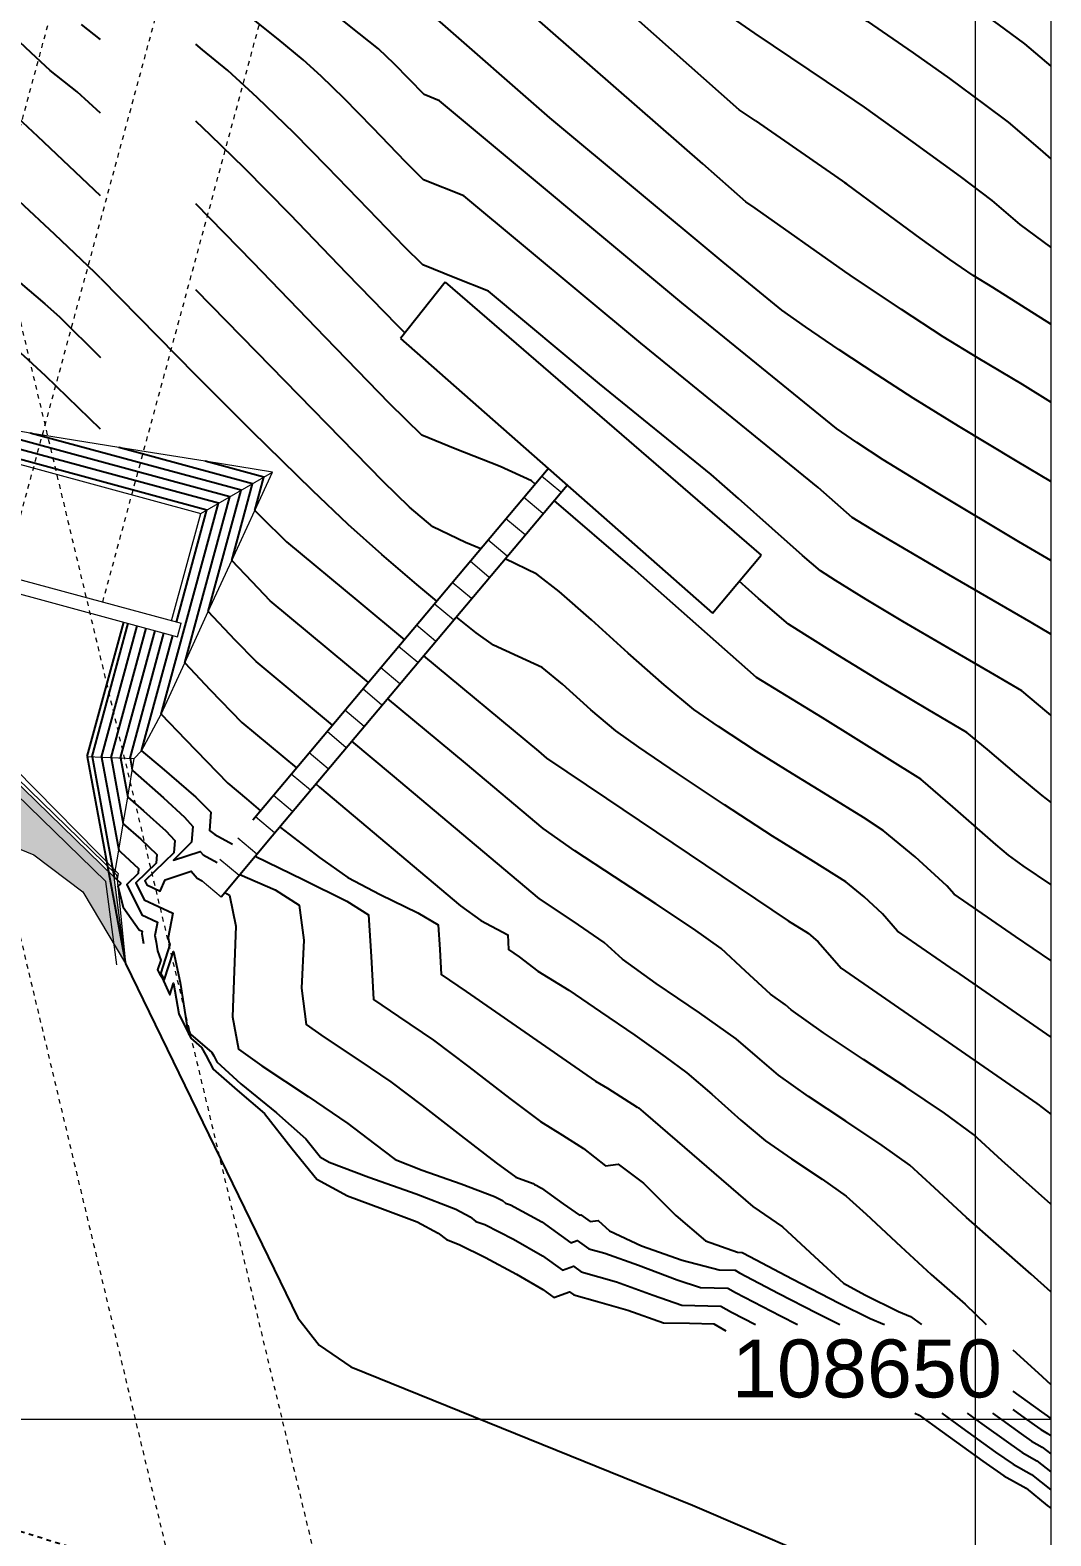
# Model space of a CAD drawing. Extents: x 62344 to 62624, y 108620 to 109406.
# Drawn here: x 62601.69 to 62623.71, y 108647.48 to 108679.98 of the extents above; entities that cross this region are included whole.
import ezdxf

# ---------------------------------------------------------------- set-up
doc = ezdxf.new("R2010")
doc.units = 0
doc.header["$LTSCALE"] = 0.039369
doc.header["$MEASUREMENT"] = 0
for name, pattern in [('NASCOSTA', [9.525, 6.35, -3.175]), ('TRATTEGGIATA', [0.75, 0.5, -0.25]), ('TRATTEGGIATA2', [0.375, 0.25, -0.125]), ('TRATTOPUNTO2', [0.5, 0.25, -0.125, 0, -0.125])]:
    doc.linetypes.add(name, pattern=pattern)
doc.layers.add('0__No_Plot', color=5, linetype='Continuous', plot=False)
for name, color, linetype in [('Bâti', 7, 'Continuous'), ('CANALISATION', 2, 'Continuous'), ('coordinate', 2, 'Continuous'), ('curve livello 1m', 2, 'Continuous'), ('curve livello 5m', 7, 'Continuous'), ('LIN010TR', 2, 'NASCOSTA'), ('LIN018CO', 6, 'Continuous'), ('LIN025CO', 7, 'Continuous'), ('LIN035CO', 1, 'Continuous'), ('Strade', 7, 'Continuous'), ('TRATTCOLO-30', 253, 'Continuous')]:
    doc.layers.add(name, color=color, linetype=linetype)
doc.styles.add('ARIAL', font='arial.ttf')

msp = doc.modelspace()

# ---------------------------------------------------------------- hatches: boundary and pattern name
at = {"layer": 'TRATTCOLO-30', "linetype": 'Continuous', "lineweight": 0}
h = msp.add_hatch(color=256, dxfattribs=at)
h.dxf.hatch_style = 1
edge = h.paths.add_edge_path()
edge.add_line((62563.8701, 108688.26486), (62562.38892, 108689.60877))
edge.add_line((62562.38892, 108689.60877), (62561.34581, 108688.45849))
edge.add_arc((62576.23115, 108706.87254), 23.67806, 231.048995, 237.182403)
edge.add_line((62563.39844, 108686.97349), (62577.31618, 108677.27955))
edge.add_line((62577.31618, 108677.27955), (62592.09573, 108666.40633))
edge.add_line((62592.09573, 108666.40633), (62594.64799, 108664.314))
edge.add_line((62594.64799, 108664.314), (62599.914, 108662.94099))
edge.add_line((62599.914, 108662.94099), (62601.76601, 108662.18401))
edge.add_line((62601.76601, 108662.18401), (62602.82201, 108661.386))
edge.add_line((62602.82201, 108661.386), (62603.7457, 108659.83602))
edge.add_line((62603.7457, 108659.83602), (62603.50275, 108661.70071))
edge.add_line((62603.50275, 108661.70071), (62597.32897, 108667.70738))
edge.add_line((62597.32897, 108667.70738), (62593.49796, 108669.71985))
edge.add_line((62593.49796, 108669.71985), (62579.35377, 108680.12565))
edge.add_line((62579.35377, 108680.12565), (62565.34566, 108689.88254))
edge.add_line((62565.34566, 108689.88254), (62565.33964, 108689.89193))
edge.add_line((62565.33964, 108689.89193), (62563.8701, 108688.26486))

# ---------------------------------------------------------------- linework, layer by layer
at = {"linetype": 'Continuous', "lineweight": 0, "flags": 128}
msp.add_lwpolyline([(62603.55647, 108659.81137), (62603.32209, 108661.61022), (62597.21573, 108667.5513), (62593.39647, 108669.5576), (62579.24268, 108679.97047), (62565.20541, 108689.74766), (62565.19018, 108689.77145)], dxfattribs=at)
at = {"layer": '0__No_Plot', "linetype": 'Continuous', "lineweight": 0}
msp.add_xline((62622.07823, 109285.13341, 324), (0, -1), dxfattribs=at)
at = {"layer": 'Bâti', "linetype": 'Continuous'}
for p, q in [((62610.64199, 108674.53901), (62609.67999, 108673.32701)), ((62610.64199, 108674.53901), (62617.46399, 108668.65202)), ((62609.67999, 108673.32701), (62616.41199, 108667.40102)), ((62606.49324, 108662.93702), (62612.86975, 108670.51916)), ((62606.90699, 108662.59002), (62613.27518, 108670.16227)), ((62616.41199, 108667.40102), (62617.46399, 108668.65202)), ((62605.81099, 108661.27502), (62606.90699, 108662.59002))]:
    msp.add_line(p, q, dxfattribs=at)
at = {"layer": 'CANALISATION', "linetype": 'Continuous', "lineweight": 0}
for p, q in [((62613.1385, 108670.00818), (62612.72502, 108670.3555)), ((62612.7526, 108669.54875), (62612.33911, 108669.89606)), ((62612.36669, 108669.08931), (62611.9532, 108669.43663)), ((62611.98079, 108668.62988), (62611.5673, 108668.9772)), ((62611.59488, 108668.17045), (62611.18139, 108668.51776)), ((62611.20898, 108667.71102), (62610.79549, 108668.05833)), ((62610.82307, 108667.25158), (62610.40958, 108667.5989)), ((62610.43716, 108666.79215), (62610.02368, 108667.13946)), ((62610.05126, 108666.33272), (62609.63777, 108666.68003)), ((62609.66535, 108665.87328), (62609.25186, 108666.2206)), ((62609.27945, 108665.41385), (62608.86596, 108665.76117)), ((62608.89354, 108664.95442), (62608.48005, 108665.30173)), ((62608.50764, 108664.49499), (62608.09415, 108664.8423)), ((62608.12173, 108664.03555), (62607.70824, 108664.38287)), ((62607.73583, 108663.57612), (62607.32234, 108663.92343)), ((62607.34992, 108663.11669), (62606.93643, 108663.464)), ((62606.96374, 108662.65749), (62606.55025, 108663.0048)), ((62606.57929, 108662.19683), (62606.16755, 108662.54267)), ((62606.19514, 108661.73592), (62605.78165, 108662.08324))]:
    msp.add_line(p, q, dxfattribs=at)
at = {"layer": 'coordinate', "linetype": 'Continuous', "lineweight": 0}
msp.add_line((62541.935, 108650.00002), (62623.7144, 108650.00002), dxfattribs=at)
at = {"layer": 'curve livello 1m'}
for p, q in [((62598.0724, 108671.64346), (62605.50416, 108669.62877)), ((62604.84742, 108667.20621), (62605.50416, 108669.62877)), ((62603.02391, 108664.30161), (62603.80376, 108667.17831)), ((62603.43377, 108664.28472), (62604.18983, 108667.07365)), ((62603.6387, 108664.27627), (62604.38286, 108667.02132)), ((62603.84363, 108664.26783), (62604.57589, 108666.96899)), ((62604.09392, 108664.42672), (62604.76893, 108666.91666)), ((62603.02391, 108664.30161), (62603.50369, 108661.69983)), ((62603.43377, 108664.28472), (62603.69802, 108662.85174)), ((62603.6387, 108664.27627), (62603.7948, 108663.42976)), ((62603.84363, 108664.26783), (62603.89157, 108664.00787))]:
    msp.add_line(p, q, dxfattribs=at)
at = {"layer": 'curve livello 1m', "flags": 128}
for points in [[(62617.3299, 108676.13909), (62617.12927, 108676.27517), (62616.20651, 108677.09605), (62610.98806, 108681.65858), (62609.93109, 108682.61512), (62609.14299, 108683.32487), (62609.14299, 108683.32487), (62605.4855, 108685.84094), (62603.54113, 108687.14129)], [(62623.7144, 108670.23864), (62622.99044, 108670.6719), (62621.71964, 108671.43291), (62620.74142, 108672.03482), (62620.74142, 108672.03482), (62619.96648, 108672.53775), (62619.14738, 108673.08241), (62618.41694, 108673.5795), (62617.90796, 108673.93973), (62617.90796, 108673.93973), (62616.64068, 108674.96999), (62612.90119, 108678.08794), (62610.41947, 108680.25773), (62610.41947, 108680.25773), (62608.73707, 108681.78026), (62607.48264, 108682.91), (62607.48264, 108682.91), (62603.20613, 108685.81682)], [(62623.7144, 108668.53193), (62623.02361, 108668.93422), (62623.02361, 108668.93422), (62621.28104, 108669.98018), (62620.09279, 108670.70851), (62620.09279, 108670.70851), (62619.52916, 108671.07893), (62619.09091, 108671.38206), (62619.09091, 108671.38206), (62615.7529, 108674.09577), (62610.52301, 108678.4564), (62610.19161, 108678.58877), (62609.53959, 108679.25589), (62609.20238, 108679.57462), (62608.57837, 108680.07509), (62607.91474, 108680.60541), (62607.91474, 108680.60541), (62607.20998, 108681.23798), (62606.39835, 108681.98591), (62605.82228, 108682.49512), (62605.82228, 108682.49512), (62605.26019, 108682.8818)], [(62619.27013, 108682.37619), (62620.50273, 108681.55078), (62621.79028, 108680.67092), (62622.56787, 108680.11246), (62623.14189, 108679.68396), (62623.7144, 108679.19949)], [(62617.32991, 108678.02726), (62616.98823, 108678.26005), (62616.98823, 108678.26005), (62613.68728, 108681.19661)], [(62603.20614, 108671.36527), (62602.02118, 108672.52311), (62601.55697, 108672.94311), (62600.91253, 108673.51254), (62599.75215, 108674.50644), (62598.39284, 108675.65948), (62597.42803, 108676.48989), (62597.29822, 108676.61087), (62597.23641, 108676.66546), (62596.62204, 108677.31285), (62595.87617, 108678.14999), (62595.0857, 108679.05599), (62594.33755, 108679.90998), (62593.71863, 108680.59107)], [(62595.35102, 108680.53217), (62596.1038, 108679.66887), (62596.84517, 108678.82938), (62597.45413, 108678.18198), (62597.45413, 108678.18198), (62597.9611, 108677.7327), (62598.6001, 108677.16994), (62598.6001, 108677.16994), (62599.39031, 108676.43603), (62600.30921, 108675.57213), (62601.00689, 108674.92679), (62601.00689, 108674.92679), (62601.47407, 108674.52702), (62602.00423, 108674.07461), (62602.00423, 108674.07461), (62602.32155, 108673.79141), (62603.20614, 108672.91389)], [(62603.20614, 108676.40413), (62601.85213, 108677.6839), (62601.20387, 108678.28808), (62600.04952, 108679.30924), (62598.70451, 108680.4856)], [(62619.27013, 108680.49193), (62619.74641, 108680.17299), (62620.74053, 108679.49364), (62621.5247, 108678.93366), (62622.28548, 108678.37812), (62622.79464, 108677.9937), (62623.48123, 108677.40459), (62623.7144, 108677.20481)], [(62603.20614, 108678.18799), (62602.70336, 108678.64693), (62602.70336, 108678.64693), (62602.12211, 108679.11224), (62601.70805, 108679.4931), (62601.0831, 108680.07939)], [(62603.20614, 108679.77727), (62602.79712, 108680.10446)], [(62623.7144, 108665.19532), (62623.62715, 108665.26885), (62623.08789, 108665.71827), (62623.08789, 108665.71827), (62622.49885, 108666.06769), (62621.4359, 108666.68216), (62620.51856, 108667.21821), (62620.51856, 108667.21821), (62619.72807, 108667.69609), (62619.06912, 108668.10135), (62618.73939, 108668.31242), (62618.73939, 108668.31242), (62618.35442, 108668.64067), (62617.69741, 108669.22703), (62616.97334, 108669.87503), (62616.38716, 108670.38821), (62616.38716, 108670.38821), (62613.97734, 108672.34733), (62611.57518, 108674.35023), (62610.84974, 108674.63652), (62610.16432, 108674.91376), (62610.16432, 108674.91376), (62609.76914, 108675.30033), (62608.98767, 108676.10891), (62608.10056, 108677.02994), (62607.38848, 108677.75388), (62607.38848, 108677.75388), (62606.58343, 108678.52842), (62605.95286, 108679.11078), (62605.95286, 108679.11078), (62605.41011, 108679.55669), (62605.26019, 108679.67437)], [(62609.77367, 108673.44504), (62609.60432, 108673.61071), (62608.52389, 108674.72861), (62607.29742, 108676.00199), (62606.31292, 108677.00288), (62606.31292, 108677.00288), (62605.58086, 108677.71155), (62605.26019, 108678.01464)], [(62617.3299, 108678.02727), (62619.30415, 108676.66014)], [(62623.7144, 108673.63406), (62622.46528, 108674.42917), (62622.46528, 108674.42917), (62622.03867, 108674.68744), (62621.53194, 108675.02811), (62620.89106, 108675.49022), (62620.10131, 108676.07238), (62619.30415, 108676.66014), (62619.27013, 108676.68471)], [(62612.58755, 108670.18361), (62612.50417, 108670.2554), (62611.83309, 108670.5613), (62610.85707, 108670.94764), (62610.13702, 108671.23875), (62610.13702, 108671.23875), (62609.43949, 108671.92109), (62608.06011, 108673.34832), (62606.49427, 108674.97404), (62605.26019, 108676.22867)], [(62619.27013, 108674.77265), (62617.3299, 108676.13909)], [(62623.7144, 108671.95472), (62623.0988, 108672.32973), (62622.14522, 108672.89954), (62621.39004, 108673.36113), (62621.39004, 108673.36113), (62620.49152, 108673.94973), (62619.38389, 108674.69439), (62619.27013, 108674.77265)], [(62611.41315, 108668.78715), (62611.08054, 108668.92282), (62610.37731, 108669.26276), (62610.37731, 108669.26276), (62609.87176, 108669.68225), (62609.30232, 108670.24132), (62606.58176, 108673.02808), (62605.26019, 108674.37851)], [(62605.02319, 108666.32582), (62605.99488, 108669.91018), (62599.55937, 108671.65479)], [(62605.53036, 108667.43228), (62606.24024, 108670.05088), (62601.68726, 108671.28515)], [(62606.03685, 108668.53622), (62606.48561, 108670.19158), (62603.59856, 108670.97424)], [(62606.53547, 108669.61115), (62606.73097, 108670.33228), (62605.46166, 108670.67638)], [(62606.53547, 108669.61116), (62606.6659, 108669.48176), (62607.22323, 108668.93459), (62608.77888, 108667.64378), (62609.76274, 108666.82469)], [(62623.7144, 108661.54098), (62623.11749, 108661.94844), (62623.11749, 108661.94844), (62622.80043, 108662.17632), (62622.52547, 108662.40685), (62621.59728, 108663.21756), (62620.90618, 108663.81771), (62620.90618, 108663.81771), (62618.78838, 108665.13742), (62617.36486, 108666.0129), (62614.68464, 108668.37814), (62612.99681, 108669.83126)], [(62608.98707, 108665.90236), (62606.8692, 108667.66554), (62606.4753, 108668.07621), (62606.03684, 108668.53623)], [(62623.7144, 108659.89885), (62622.9482, 108660.42065), (62621.62499, 108661.33331), (62621.47101, 108661.51192), (62620.78638, 108662.14261), (62620.09675, 108662.70929), (62620.09675, 108662.70929), (62619.66801, 108662.98548), (62618.89784, 108663.46034), (62618.04399, 108663.98537), (62617.36417, 108664.4121), (62617.36417, 108664.4121), (62616.5433, 108664.95379), (62616.01213, 108665.32046), (62616.01213, 108665.32046), (62615.37112, 108665.85042), (62614.59524, 108666.53803), (62613.80075, 108667.25261), (62613.10392, 108667.86349), (62612.62104, 108668.23999), (62612.62104, 108668.23999), (62611.93817, 108668.57246)], [(62623.7144, 108663.32025), (62623.52448, 108663.46076), (62623.52448, 108663.46076), (62622.97643, 108663.91675), (62622.34663, 108664.45845), (62621.90071, 108664.82212), (62621.90071, 108664.82212), (62621.05576, 108665.31539), (62620.04709, 108665.92393), (62619.1164, 108666.49239), (62618.40448, 108666.93416), (62618.05213, 108667.16266), (62618.05213, 108667.16266), (62617.4022, 108667.71683), (62616.98824, 108668.08627)], [(62608.21139, 108664.98002), (62606.56302, 108666.35233), (62606.11154, 108666.81837), (62605.53035, 108667.43229)], [(62610.17775, 108666.47919), (62612.65514, 108664.41669), (62612.83196, 108664.26805), (62614.12322, 108663.3972), (62618.04839, 108660.76009), (62618.4779, 108660.49244), (62618.69391, 108660.30424), (62619.18592, 108659.73352), (62623.41406, 108656.81723), (62623.41851, 108656.81419), (62623.42021, 108656.81285), (62623.43459, 108656.80252), (62623.7144, 108656.589)], [(62605.02319, 108666.32582), (62605.5742, 108665.74378), (62606.25685, 108665.03912), (62606.25685, 108665.03912), (62607.43572, 108664.05767)], [(62623.7144, 108654.64356), (62622.65564, 108655.58582), (62622.04659, 108656.14776), (62621.4153, 108656.60687), (62620.58175, 108657.16573), (62619.67025, 108657.76421), (62618.8051, 108658.34218), (62618.11062, 108658.83949), (62617.98987, 108658.94371), (62617.66382, 108659.17215), (62617.12454, 108659.6726), (62616.59679, 108660.16081), (62616.00176, 108660.58868), (62615.19135, 108661.12526), (62614.29432, 108661.70697), (62613.43942, 108662.27025), (62612.75541, 108662.75152), (62611.0802, 108664.15976), (62609.40207, 108665.55685)], [(62604.09392, 108664.42672), (62604.52718, 108664.0622), (62605.26237, 108663.42798), (62605.58765, 108663.10015), (62605.58765, 108663.10015), (62605.55635, 108662.70811), (62605.67555, 108662.61949), (62606.05684, 108662.4134)], [(62623.7144, 108652.75378), (62623.28541, 108653.13418), (62622.53362, 108653.79116), (62621.89325, 108654.35671), (62621.20087, 108654.9973), (62620.67268, 108655.48284), (62620.07721, 108655.90972), (62619.2888, 108656.43208), (62618.48258, 108656.9652), (62617.83369, 108657.42437), (62617.38307, 108657.81292), (62616.92377, 108658.20977), (62616.13409, 108658.77178), (62615.19342, 108659.40874), (62614.46686, 108659.93112), (62614.07817, 108660.29127), (62613.40384, 108660.74793), (62612.67886, 108661.23499), (62609.50527, 108663.90284), (62608.6264, 108664.63452)], [(62603.89157, 108664.00787), (62603.89917, 108664.00132), (62604.56359, 108663.41346), (62605.0151, 108662.9956), (62605.198, 108662.79639), (62605.198, 108662.79639), (62605.17053, 108662.45238), (62604.77973, 108662.06976), (62605.35481, 108662.25621), (62605.41797, 108662.18292), (62605.72552, 108662.01587)], [(62603.7948, 108663.42976), (62604.13515, 108663.13269), (62604.61393, 108662.6973), (62604.80834, 108662.49264), (62604.80834, 108662.49264), (62604.78728, 108662.2288), (62604.16495, 108661.61951), (62604.20642, 108661.53441), (62604.49482, 108661.39891), (62604.60177, 108661.64364), (62605.16533, 108661.82635), (62605.2949, 108661.67599), (62605.39751, 108661.62232)], [(62607.85073, 108663.71218), (62607.93034, 108663.64591), (62610.9764, 108661.08526), (62611.41057, 108660.76249), (62611.99389, 108660.45739), (62612.01276, 108660.13652), (62612.24057, 108659.98212), (62612.64641, 108659.67246), (62613.30958, 108659.26106), (62613.99896, 108658.79729), (62614.73306, 108658.28937), (62615.39244, 108657.82099), (62615.85767, 108657.47582), (62615.85767, 108657.47582), (62616.40148, 108657.0143), (62617.02735, 108656.45701), (62617.55676, 108656.00925), (62617.55676, 108656.00925), (62618.1144, 108655.62094), (62618.77998, 108655.18275), (62619.29878, 108654.81792), (62619.29878, 108654.81792), (62619.73058, 108654.42488), (62620.47997, 108653.72751), (62621.13085, 108653.12759), (62621.13085, 108653.12759), (62621.8623, 108652.48348), (62622.32061, 108652.04685)], [(62603.69802, 108662.85174), (62604.07997, 108662.51834), (62604.41869, 108662.18889), (62604.41869, 108662.18889), (62604.40403, 108662.00522), (62603.9708, 108661.58106), (62604.15098, 108661.21135), (62604.76813, 108660.9214), (62604.66622, 108660.3978), (62604.67462, 108660.35624), (62604.68221, 108660.30182), (62604.70309, 108660.24411), (62604.50441, 108659.63295), (62604.51061, 108659.62014), (62604.51858, 108659.60685), (62604.53056, 108659.58844), (62604.57893, 108659.47941), (62604.78326, 108660.09873), (62604.92317, 108659.42705), (62605.07439, 108658.46221), (62605.07439, 108658.46221), (62605.12596, 108658.35574), (62605.1317, 108658.34388), (62605.13731, 108658.33231), (62605.14813, 108658.30997), (62605.61003, 108657.91456), (62605.64809, 108657.84386), (62605.71578, 108657.71812), (62606.23606, 108657.23867), (62607.00212, 108656.6154), (62607.63575, 108656.05481), (62607.63575, 108656.05481), (62607.95396, 108655.6545), (62608.14221, 108655.55279), (62608.99753, 108655.22296), (62610.01758, 108654.86807), (62610.87409, 108654.53789), (62610.87409, 108654.53789), (62611.18652, 108654.36937), (62611.30862, 108654.27221), (62611.49857, 108654.20106), (62612.12051, 108653.88539), (62612.74289, 108653.52989), (62612.74289, 108653.52989), (62613.1752, 108653.22036), (62613.40946, 108653.30726), (62613.58184, 108653.18546), (62614.33725, 108652.97021), (62615.13242, 108652.68202), (62615.754, 108652.46262), (62616.59321, 108652.4452), (62616.82551, 108652.31621), (62617.33823, 108652.04685)], [(62606.5425, 108662.15269), (62607.5778, 108661.64814), (62608.52456, 108661.17931), (62608.99104, 108660.88539), (62608.99104, 108660.88539), (62609.04742, 108659.98465), (62609.0983, 108659.06159), (62609.0983, 108659.06159), (62609.63535, 108658.69316), (62610.39316, 108658.18398), (62610.39316, 108658.18398), (62611.15532, 108657.60664), (62612.0374, 108656.92072), (62612.69991, 108656.42393), (62612.69991, 108656.42393), (62613.17302, 108656.13089), (62613.63206, 108655.84567), (62613.63206, 108655.84567), (62614.10346, 108655.47366), (62614.37953, 108655.50606), (62614.9204, 108655.09481), (62615.61818, 108654.39747), (62616.26378, 108653.85184), (62616.26378, 108653.85184), (62616.95242, 108653.60512), (62617.05375, 108653.60302), (62617.0818, 108653.58744), (62618.13434, 108653.03135), (62619.14523, 108652.50926), (62619.81121, 108652.17778), (62619.81121, 108652.17778), (62620.12092, 108652.04685)], [(62603.50334, 108661.70013), (62603.63939, 108661.58138), (62603.63752, 108661.55806), (62603.5825, 108661.50418), (62603.69846, 108661.05448), (62604.04009, 108660.56524), (62604.10523, 108660.53464), (62604.09447, 108660.47937), (62604.13708, 108660.2684)], [(62606.2149, 108661.75963), (62606.97432, 108661.42465), (62607.48962, 108661.09938), (62607.48962, 108661.09938), (62607.59437, 108660.34332), (62607.54323, 108659.30822), (62607.64107, 108658.52412), (62607.64107, 108658.52412), (62608.03002, 108658.24892), (62608.80342, 108657.73677), (62609.46946, 108657.28491), (62609.46946, 108657.28491), (62610.14854, 108656.77232), (62610.98833, 108656.11833), (62611.74353, 108655.53273), (62612.16883, 108655.2253), (62612.16883, 108655.2253), (62612.54398, 108655.08593), (62612.57393, 108655.06977), (62612.58563, 108655.06046), (62612.60383, 108655.05364), (62612.72309, 108654.98932), (62613.19034, 108654.64897), (62613.54226, 108654.4028), (62613.54226, 108654.4028), (62613.57021, 108654.41317), (62613.77521, 108654.26832), (62613.94417, 108654.28815), (62614.1928, 108654.06987), (62614.88054, 108653.74549), (62615.75466, 108653.43231), (62616.55294, 108653.22429), (62616.55294, 108653.22429), (62616.90023, 108653.21708), (62616.99636, 108653.1637), (62617.84445, 108652.71563), (62618.65898, 108652.29495), (62619.15745, 108652.04685)], [(62605.88706, 108661.36628), (62605.9882, 108661.31338), (62606.12395, 108660.6414), (62606.09103, 108659.67038), (62606.05562, 108658.68918), (62606.18385, 108657.98666), (62606.18385, 108657.98666), (62606.68629, 108657.63115), (62607.68537, 108656.96956), (62608.54575, 108656.38584), (62608.54575, 108656.38584), (62609.11887, 108655.94566), (62609.56431, 108655.60868), (62609.56431, 108655.60868), (62610.14752, 108655.37572), (62610.99248, 108655.08412), (62611.70903, 108654.81192), (62611.70903, 108654.81192), (62611.88022, 108654.71958), (62611.94712, 108654.66634), (62612.0512, 108654.62736), (62612.73298, 108654.25961), (62613.35872, 108653.81159), (62613.48983, 108653.86022), (62613.74209, 108653.68198), (62614.08873, 108653.58321), (62614.81507, 108653.32444), (62615.65202, 108653.01313), (62616.15346, 108652.84346), (62616.15346, 108652.84346), (62616.74671, 108652.83115), (62616.91093, 108652.73996), (62617.87842, 108652.2317), (62618.24501, 108652.04685)], [(62622.89405, 108651.50115), (62623.43744, 108651.00364), (62623.7144, 108650.74964)], [(62621.35926, 108650.1322), (62621.79497, 108649.81477), (62622.52111, 108649.29484), (62622.89739, 108649.03237), (62623.2944, 108648.80992), (62623.7144, 108648.47498)], [(62621.90679, 108650.1322), (62622.22413, 108649.901), (62622.79877, 108649.48955), (62623.09655, 108649.28184), (62623.41073, 108649.1058), (62623.7144, 108648.86363)], [(62622.4543, 108650.1322), (62622.65331, 108649.98722), (62623.07645, 108649.68424), (62623.29572, 108649.53129), (62623.52706, 108649.40167), (62623.7144, 108649.25227)], [(62622.89405, 108650.21071), (62623.08248, 108650.07343), (62623.35412, 108649.87893), (62623.49489, 108649.78075), (62623.6434, 108649.69753), (62623.7144, 108649.64091)]]:
    msp.add_lwpolyline(points, dxfattribs=at)
at = {"layer": 'curve livello 1m', "linetype": 'Continuous', "lineweight": 0, "flags": 128}
msp.add_lwpolyline([(62597.37575, 108667.76086), (62603.54953, 108661.75419), (62603.5634, 108661.64771)], dxfattribs=at)
at = {"layer": 'curve livello 5m'}
for p, q in [((62603.22884, 108664.29316), (62603.99679, 108667.12598)), ((62603.22884, 108664.29316), (62603.60008, 108662.27998)), ((62621.65657, 108659.67047), (62623.7144, 108658.24704)), ((62611.09379, 108659.23424), (62613.88662, 108657.29923))]:
    msp.add_line(p, q, dxfattribs=at)
at = {"layer": 'curve livello 5m', "flags": 128}
for points in [[(62603.20614, 108674.62736), (62603.08626, 108674.74985), (62602.22103, 108675.56764), (62599.90199, 108677.72901), (62599.12525, 108678.41613), (62598.22021, 108679.20769), (62597.67184, 108679.6985), (62597.07491, 108680.34038), (62596.35685, 108681.16013), (62595.697, 108681.90833), (62595.27472, 108682.33553), (62594.69098, 108682.62624), (62593.90436, 108683.01114), (62593.15409, 108683.41266), (62592.35963, 108683.85163), (62591.75932, 108684.19635), (62590.86457, 108684.78049), (62590.18799, 108685.21257), (62589.98545, 108685.22924)], [(62623.7144, 108666.94701), (62623.29071, 108667.19835), (62621.51436, 108668.22521), (62619.98135, 108669.12104), (62619.42666, 108669.46218), (62618.69331, 108670.10934), (62614.86512, 108673.22155), (62611.04909, 108676.40331), (62610.17796, 108676.75126), (62609.79107, 108677.13686), (62609.08284, 108677.87241), (62608.46404, 108678.50489), (62607.96696, 108678.98312), (62607.57762, 108679.3427), (62607.04105, 108679.78668), (62606.32725, 108680.35246), (62605.54327, 108680.96722), (62605.26019, 108681.1911)], [(62617.32991, 108679.90818), (62617.31269, 108679.91974), (62616.84718, 108680.24496)], [(62619.27013, 108678.60382), (62617.3299, 108679.9082)], [(62623.7144, 108675.29732), (62623.05068, 108675.78618), (62622.4474, 108676.30345), (62621.7641, 108676.81934), (62620.74314, 108677.56487), (62619.69079, 108678.31636), (62619.27013, 108678.60382)], [(62603.20613, 108674.62737), (62605.26019, 108672.5326)], [(62610.46346, 108667.65791), (62610.03061, 108668.01706), (62609.27676, 108668.66282), (62608.5475, 108669.30842), (62607.7809, 108670.0419), (62606.47143, 108671.32752), (62605.26019, 108672.5326)], [(62604.51602, 108665.21936), (62605.74952, 108669.76947), (62597.9317, 108671.88882), (62597.86116, 108671.62862)], [(62621.65657, 108659.67047), (62620.40546, 108660.53341), (62620.08246, 108660.90808), (62619.68634, 108661.27299), (62619.28733, 108661.60087), (62618.59365, 108662.03542), (62617.70628, 108662.58609), (62616.66919, 108663.26448), (62615.6547, 108663.93993), (62614.82122, 108664.50603), (62614.32714, 108664.85635), (62613.78798, 108665.31512), (62613.17415, 108665.86571), (62612.73791, 108666.22459), (62612.21567, 108666.46318), (62611.68639, 108666.70391), (62611.31076, 108666.9751), (62610.88161, 108667.31613)], [(62604.51602, 108665.21936), (62605.03684, 108664.6692), (62605.95067, 108663.72592), (62605.95067, 108663.72592), (62606.35541, 108663.38896), (62606.65883, 108663.13389)], [(62607.07218, 108662.78643), (62607.0921, 108662.76968), (62607.93132, 108662.12747), (62608.54306, 108661.691), (62608.54306, 108661.691), (62609.23748, 108661.32513), (62610.05361, 108660.92823), (62610.49247, 108660.67139), (62610.49247, 108660.67139), (62610.52561, 108660.14179), (62610.55553, 108659.59905), (62610.55553, 108659.59905), (62611.09379, 108659.23424)], [(62603.60008, 108662.27998), (62603.63827, 108662.24765), (62604.02904, 108661.88514), (62604.02904, 108661.88514), (62604.02078, 108661.78164), (62603.77665, 108661.54262), (62604.09553, 108660.8883), (62604.43668, 108660.72802), (62604.38035, 108660.43859), (62604.40912, 108660.29614), (62604.43514, 108660.10962), (62604.50668, 108659.91184), (62604.43793, 108659.70034), (62604.45965, 108659.6555), (62604.48754, 108659.60898), (62604.52948, 108659.54456), (62604.69877, 108659.16292), (62604.78147, 108659.41357), (62604.89929, 108658.75124), (62605.07695, 108658.38446), (62605.09673, 108658.3436), (62605.11605, 108658.30373), (62605.15332, 108658.22677), (62605.38661, 108658.02707), (62605.47782, 108657.85763), (62605.64006, 108657.55627), (62606.15668, 108657.10318), (62606.74683, 108656.59746), (62606.74683, 108656.59746), (62607.34475, 108655.83575), (62607.87264, 108655.18116), (62607.87264, 108655.18116), (62608.53866, 108654.82131), (62609.28854, 108654.5427), (62610.03914, 108654.26388), (62610.03914, 108654.26388), (62610.49282, 108654.01917), (62610.67011, 108653.87809), (62610.94593, 108653.77477), (62611.51448, 108653.49367), (62612.18368, 108653.13271), (62612.75278, 108652.80018), (62612.75278, 108652.80018), (62612.99166, 108652.62914), (62613.32908, 108652.75431), (62613.42158, 108652.68895), (62613.92946, 108652.54159), (62614.58576, 108652.35722), (62614.58576, 108652.35722), (62615.35452, 108652.08179), (62615.91819, 108652.07352), (62616.43969, 108652.05927), (62616.43969, 108652.05927), (62616.70246, 108651.91335)], [(62613.88662, 108657.29923), (62614.14481, 108657.14433), (62614.78823, 108656.73609), (62614.78823, 108656.73609), (62614.80505, 108656.72282), (62614.81489, 108656.72397), (62614.96626, 108656.59108), (62617.27983, 108654.59413), (62617.92487, 108654.153), (62618.61553, 108653.51081), (62619.23745, 108652.94197), (62619.23745, 108652.94197), (62619.70101, 108652.68566), (62620.42682, 108652.32769), (62620.42682, 108652.32769), (62620.68634, 108652.21798), (62620.92124, 108652.04685)], [(62622.89405, 108650.60959), (62623.51166, 108650.15965), (62623.6318, 108650.07363), (62623.69405, 108650.0302), (62623.7144, 108650.0188)], [(62620.77627, 108650.1322), (62620.87082, 108650.08916), (62620.87082, 108650.08916), (62621.36579, 108649.72856), (62622.24343, 108649.10015), (62622.69823, 108648.78292), (62623.17806, 108648.51406), (62623.63671, 108648.14176), (62623.7144, 108648.08119)]]:
    msp.add_lwpolyline(points, dxfattribs=at)
at = {"layer": 'LIN010TR', "linetype": 'TRATTOPUNTO2', "lineweight": 0, "ltscale": 5}
msp.add_line((62600.90787, 108667.38848), (62617.15333, 108727.31449), dxfattribs=at)
at = {"layer": 'LIN010TR', "linetype": 'TRATTOPUNTO2', "lineweight": 0, "ltscale": 5, "flags": 128}
msp.add_lwpolyline([(62598.64492, 108672.28073), (62611.03031, 108620.31839)], dxfattribs=at)
at = {"layer": 'LIN018CO', "lineweight": 0}
for p, q in [((62605.36921, 108669.55138), (62606.92036, 108670.44089)), ((62602.92145, 108664.30583), (62603.93445, 108664.26409))]:
    msp.add_line(p, q, dxfattribs=at)
msp.add_lwpolyline([(62623.7144, 108620.31839), (62487.31004, 108620.31839), (62487.31004, 108764.27057), (62623.7144, 108764.27057)], close=True, dxfattribs=at)
at = {"layer": 'LIN018CO', "lineweight": 0, "flags": 128}
msp.add_lwpolyline([(62603.7457, 108659.83602), (62603.50334, 108661.70013), (62603.60008, 108662.27998), (62603.69802, 108662.85174), (62603.7948, 108663.42976), (62603.93445, 108664.26409), (62604.09392, 108664.42672), (62604.51602, 108665.21936), (62605.02319, 108666.32582), (62605.53036, 108667.43228), (62606.03685, 108668.53622), (62606.53547, 108669.61115), (62606.92036, 108670.44089), (62605.46166, 108670.67638), (62603.59856, 108670.97424), (62601.68726, 108671.28515), (62599.55937, 108671.65479), (62597.90124, 108671.94193), (62597.86116, 108671.62862), (62597.67597, 108670.1811), (62597.55244, 108669.30505)], dxfattribs=at)
at = {"layer": 'LIN025CO', "linetype": 'TRATTEGGIATA', "lineweight": 0, "ltscale": 2}
for p, q in [((62599.00818, 108668.78918), (62615.02997, 108727.89012)), ((62603.2549, 108667.63793), (62619.27669, 108726.73887)), ((62589.14248, 108725.43175), (62614.1966, 108620.31839))]:
    msp.add_line(p, q, dxfattribs=at)
at = {"layer": 'LIN025CO', "linetype": 'Continuous', "lineweight": 0}
for p, q in [((62598.14978, 108671.50851), (62605.36921, 108669.55138)), ((62604.74125, 108667.23499), (62605.36921, 108669.55138)), ((62597.24065, 108668.95751), (62604.86544, 108666.8905)), ((62597.31915, 108669.24706), (62604.94394, 108667.18004)), ((62604.86544, 108666.8905), (62604.94394, 108667.18004)), ((62605.3975, 108661.62233), (62605.81099, 108661.27502))]:
    msp.add_line(p, q, dxfattribs=at)
at = {"layer": 'LIN035CO', "linetype": 'Continuous', "lineweight": 0, "flags": 128}
for points in [[(62603.7457, 108659.83602), (62603.50275, 108661.70071), (62597.32897, 108667.70738), (62593.49796, 108669.71985), (62579.35377, 108680.12565), (62565.34566, 108689.88254)], [(62593.13896, 108664.83553), (62593.13896, 108664.83553), (62594.51026, 108663.6362), (62594.64799, 108664.314), (62599.914, 108662.94099), (62601.76601, 108662.18401), (62602.82201, 108661.386), (62603.7457, 108659.83602)], [(62600.64747, 108665.01874), (62601.00554, 108664.52743), (62601.36211, 108664.0375), (62603.58535, 108661.77846), (62603.5634, 108661.64771), (62603.7457, 108659.83602)]]:
    msp.add_lwpolyline(points, dxfattribs=at)
at = {"layer": 'Strade', "linetype": 'Continuous'}
for q in [(62603.70725, 108667.20447), (62603.7457, 108659.83602)]:
    msp.add_line((62602.92145, 108664.30583), q, dxfattribs=at)
at = {"layer": 'Strade', "linetype": 'Continuous', "flags": 128}
msp.add_lwpolyline([(62603.7457, 108659.83602), (62607.465, 108652.189), (62607.925, 108651.601), (62608.606, 108651.13), (62615.98199, 108648.147), (62623.22, 108645.041), (62623.7144, 108644.79791)], dxfattribs=at)
at = {"layer": 'Strade', "color": 2, "linetype": 'TRATTEGGIATA2', "ltscale": 5, "flags": 128}
msp.add_lwpolyline([(62591.791, 108650.104), (62600.106, 108648.01401), (62607.873, 108645.58701), (62615.403, 108642.76401), (62618.57931, 108641.34847)], dxfattribs=at)

# ---------------------------------------------------------------- texts
at = {"layer": 'coordinate', "color": 1, "style": 'ARIAL'}
msp.add_text('108650', height=1.25, dxfattribs=at).set_placement((62616.83147, 108650.47267))

doc.saveas('drawing.dxf')
